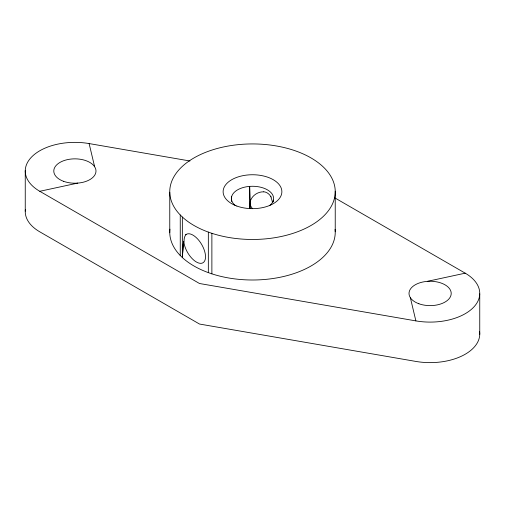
<?xml version="1.0" encoding="UTF-8"?>
<svg xmlns="http://www.w3.org/2000/svg" width="505" height="505" viewBox="0 0 505 505"><rect width="100%" height="100%" fill="white"/><g stroke="black" fill="none" stroke-linecap="round" stroke-linejoin="round"><path stroke-width="0.76" d="M231.587 201.495L231.606 196.767M249.931 208.622L249.659 186.389L250.101 202.227L249.596 208.502M249.975 208.489L250.057 203.231L249.603 208.647M169.932 229.163A82.738 47.767 0 0 0 180.253 255.517L182.355 257.563L183.479 241.447L182.355 257.563A82.738 47.767 0 0 0 208.338 272.631L211.879 273.849A82.738 47.767 0 0 0 296.378 272.732A82.738 47.767 0 0 0 335.086 229.352M250.101 202.227C251.193 196.091 257.638 191.54 263.743 191.843M185.695 234.655L186.017 234.402M189.943 160.994L89.12 143.571A49.642 28.659 0 0 0 32.263 156.342A49.642 28.659 0 0 0 39.788 191.294L77.732 183.1M427.268 281.367L465.212 273.173A49.642 28.659 0 0 1 472.737 308.126A49.642 28.659 0 0 1 415.88 320.896L199.494 283.507L39.788 191.294M180.253 214.985L182.355 217.03A82.738 47.767 0 0 0 208.338 232.098L211.879 233.316A82.738 47.767 0 0 0 334.013 199.898A82.738 47.767 0 0 0 238.638 144.607A82.738 47.767 0 0 0 180.253 214.985L180.253 255.517M334.853 197.903L465.212 273.173M252.405 208.66L250.815 206.223L250.101 203.818M410.363 297.723L415.88 320.896M89.12 143.571L94.637 166.745M272.87 201.501L273.009 202.151M273.394 200.144L273.401 201.665M479.75 293.828L479.75 334.36M335.232 191.199L335.232 231.738M211.879 233.316L211.879 273.849M208.338 232.098L208.338 272.631M182.355 217.03L182.355 257.563M169.768 192.197L169.768 232.729M25.25 170.639L25.25 211.172M235.191 205.421A21.096 12.183 0 0 1 238.638 189.274A21.096 12.183 0 0 1 266.817 189.508A21.096 12.183 0 0 1 269.449 205.712M270.983 197.632A17.157 12.587 -82.5 0 1 272.315 201.76M270.85 196.451A15.276 12.12 -76.3 0 1 271.343 197.316M263.755 191.761A13.553 10.845 -75 0 1 270.768 196.521M184.041 241.901A16.425 7.405 69.1 0 1 185.796 234.85M186.074 234.497A16.469 8.112 59.7 0 1 203.269 247.583A16.469 8.112 59.7 0 1 198.875 263.08A16.469 8.112 59.7 0 1 183.902 242.166M25.345 209.739A49.642 28.659 0 0 0 39.788 231.827L199.494 324.04L415.88 361.428A49.642 28.659 0 0 0 479.573 331.501M236.82 206.04A29.372 16.955 0 0 0 281.847 192.367A29.372 16.955 0 0 0 238.827 176.693A29.372 16.955 0 0 0 236.82 206.04M418.853 303.739A21.096 12.183 0 0 0 451.192 293.916A21.096 12.183 0 0 0 420.293 282.655A21.096 12.183 0 0 0 418.853 303.739M63.624 181.333A21.096 12.183 0 0 0 95.969 171.511A21.096 12.183 0 0 0 65.069 160.249A21.096 12.183 0 0 0 63.624 181.333"/></g></svg>
